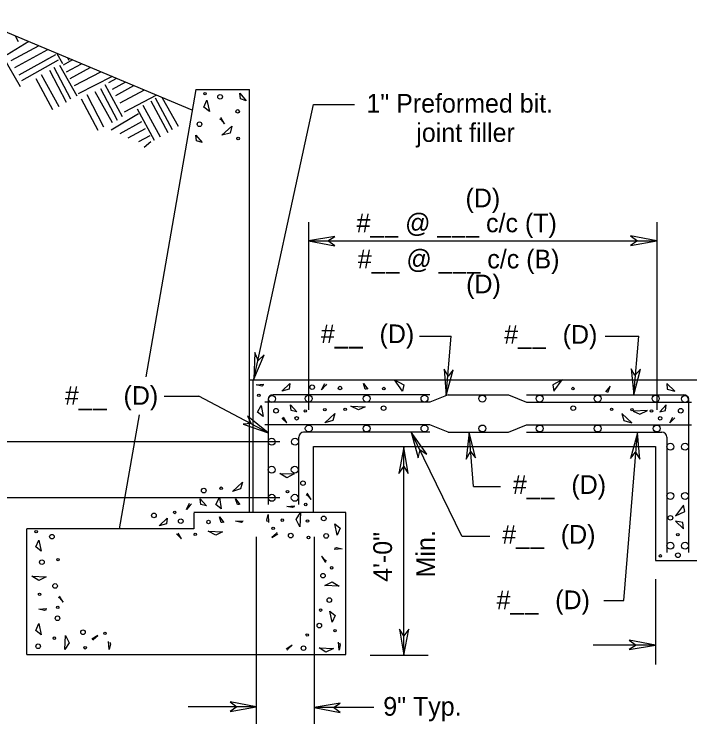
# Model space of a CAD drawing. Extents: x 499999.87 to 500002.82, y 499999.95 to 500001.79.
# Drawn here: x 500000.3706 to 500000.7264, y 500000.3501 to 500000.7238 of the extents above; entities that cross this region are included whole.
import ezdxf

# ---------------------------------------------------------------- set-up
doc = ezdxf.new("R2010")
doc.units = 0
for name, color, linetype in [('1', 7, 'Continuous'), ('2', 7, 'Continuous'), ('4', 7, 'Continuous'), ('5', 7, 'Continuous')]:
    doc.layers.add(name, color=color, linetype=linetype)

msp = doc.modelspace()

# ---------------------------------------------------------------- linework, layer by layer
at = {"layer": '1'}
for p, q in [((500000.46424, 500000.67323), (500000.3435, 500000.72375)), ((500000.46621, 500000.68406), (500000.43996, 500000.53281)), ((500000.46621, 500000.68406), (500000.49442, 500000.68406)), ((500000.49442, 500000.46129), (500000.49442, 500000.68406)), ((500000.49672, 500000.5315), (500000.52822, 500000.67618)), ((500000.52822, 500000.67618), (500000.54987, 500000.67618)), ((500000.52559, 500000.60433), (500000.70899, 500000.60433)), ((500000.68176, 500000.55413), (500000.69948, 500000.55413)), ((500000.49442, 500000.53117), (500000.7336, 500000.53117)), ((500000.49639, 500000.46129), (500000.49639, 500000.53117)), ((500000.58957, 500000.52329), (500000.50689, 500000.52329)), ((500000.59908, 500000.52329), (500000.63091, 500000.52329)), ((500000.64042, 500000.52329), (500000.7231, 500000.52329)), ((500000.58957, 500000.51936), (500000.50262, 500000.51936)), ((500000.50427, 500000.52067), (500000.50427, 500000.46555)), ((500000.64042, 500000.51936), (500000.72736, 500000.51936)), ((500000.72572, 500000.52067), (500000.72572, 500000.44029)), ((500000.43635, 500000.5128), (500000.42585, 500000.45276)), ((500000.58957, 500000.50755), (500000.50262, 500000.50755)), ((500000.64042, 500000.50755), (500000.72736, 500000.50755)), ((500000.58957, 500000.50361), (500000.52297, 500000.50361)), ((500000.59908, 500000.50361), (500000.63091, 500000.50361)), ((500000.64042, 500000.50361), (500000.71161, 500000.50361)), ((500000.52034, 500000.50098), (500000.52034, 500000.46555)), ((500000.71424, 500000.50098), (500000.71424, 500000.44029)), ((500000.71424, 500000.50098), (500000.71424, 500000.44029)), ((500000.3481, 500000.49869), (500000.5105, 500000.49869)), ((500000.52822, 500000.46129), (500000.52822, 500000.49606)), ((500000.52822, 500000.49606), (500000.70833, 500000.49606)), ((500000.70833, 500000.49606), (500000.70833, 500000.43602)), ((500000.57579, 500000.38615), (500000.57579, 500000.49573)), ((500000.3481, 500000.46916), (500000.5105, 500000.46916)), ((500000.54528, 500000.46129), (500000.46522, 500000.46129)), ((500000.46522, 500000.46096), (500000.46522, 500000.45276)), ((500000.54528, 500000.38648), (500000.54528, 500000.46129)), ((500000.3773, 500000.38648), (500000.3773, 500000.45276)), ((500000.46522, 500000.45276), (500000.3773, 500000.45276)), ((500000.49803, 500000.44849), (500000.49803, 500000.35007)), ((500000.52854, 500000.44849), (500000.52854, 500000.35007)), ((500000.70833, 500000.43602), (500000.7336, 500000.43602)), ((500000.70833, 500000.42618), (500000.70833, 500000.38123)), ((500000.3773, 500000.38648), (500000.54528, 500000.38648)), ((500000.55807, 500000.38615), (500000.58858, 500000.38615))]:
    msp.add_line(p, q, dxfattribs=at)
for points in [[(500000.52559, 500000.60433), (500000.53937, 500000.60171), (500000.53576, 500000.60433), (500000.53937, 500000.60663)], [(500000.70899, 500000.60433), (500000.69521, 500000.60696), (500000.69882, 500000.60433), (500000.69521, 500000.60203)], [(500000.49672, 500000.5315), (500000.5023, 500000.54429), (500000.49902, 500000.54134), (500000.49738, 500000.5456)], [(500000.69685, 500000.52329), (500000.70046, 500000.53675), (500000.69751, 500000.53346), (500000.69554, 500000.53707)], [(500000.5981, 500000.52297), (500000.60171, 500000.53642), (500000.59908, 500000.53314), (500000.59711, 500000.53675)], [(500000.50427, 500000.50328), (500000.49344, 500000.51214), (500000.49541, 500000.5082), (500000.49114, 500000.50787)], [(500000.57972, 500000.50361), (500000.58333, 500000.49016), (500000.58432, 500000.49442), (500000.58793, 500000.49213)], [(500000.61024, 500000.50361), (500000.6086, 500000.4895), (500000.61089, 500000.49344), (500000.61352, 500000.49016)], [(500000.61024, 500000.50361), (500000.6086, 500000.4895), (500000.61089, 500000.49344), (500000.61352, 500000.49016)], [(500000.69882, 500000.50328), (500000.69521, 500000.48983), (500000.69783, 500000.49311), (500000.70013, 500000.4895)], [(500000.57579, 500000.49573), (500000.57316, 500000.48196), (500000.57579, 500000.48556), (500000.57808, 500000.48196)], [(500000.57579, 500000.38615), (500000.57841, 500000.39993), (500000.57579, 500000.39633), (500000.57349, 500000.39993)], [(500000.70833, 500000.3914), (500000.69455, 500000.39403), (500000.69816, 500000.3914), (500000.69455, 500000.38911)], [(500000.49803, 500000.35892), (500000.48425, 500000.36155), (500000.48786, 500000.35892), (500000.48425, 500000.35663)], [(500000.52854, 500000.3586), (500000.54232, 500000.35597), (500000.53871, 500000.3586), (500000.54232, 500000.36089)]]:
    msp.add_lwpolyline(points, close=True, dxfattribs=at)
at = {"layer": '2'}
for p, q in [((500000.37828, 500000.70932), (500000.3668, 500000.70243)), ((500000.37106, 500000.71227), (500000.3727, 500000.70932)), ((500000.38353, 500000.70702), (500000.36877, 500000.69915)), ((500000.38812, 500000.70505), (500000.37073, 500000.69554)), ((500000.3645, 500000.70177), (500000.37369, 500000.6857)), ((500000.39239, 500000.70243), (500000.37303, 500000.6916)), ((500000.39239, 500000.70243), (500000.38648, 500000.69915)), ((500000.39239, 500000.70243), (500000.38648, 500000.69915)), ((500000.39239, 500000.70243), (500000.38648, 500000.69915)), ((500000.39239, 500000.70243), (500000.38648, 500000.69915)), ((500000.39239, 500000.70243), (500000.38648, 500000.69915)), ((500000.39239, 500000.70243), (500000.38648, 500000.69915)), ((500000.39239, 500000.70243), (500000.38648, 500000.69915)), ((500000.39304, 500000.70308), (500000.396, 500000.69783)), ((500000.3937, 500000.69948), (500000.37434, 500000.68865)), ((500000.40125, 500000.6998), (500000.39633, 500000.69685)), ((500000.39862, 500000.70079), (500000.39928, 500000.69948)), ((500000.38911, 500000.69423), (500000.39797, 500000.67749)), ((500000.3914, 500000.69587), (500000.40026, 500000.67913)), ((500000.39436, 500000.69685), (500000.40354, 500000.68077)), ((500000.40584, 500000.69751), (500000.39797, 500000.69324)), ((500000.41043, 500000.69554), (500000.39993, 500000.68963)), ((500000.38484, 500000.69193), (500000.39403, 500000.6752)), ((500000.41601, 500000.69324), (500000.40223, 500000.68602)), ((500000.42224, 500000.69094), (500000.4042, 500000.68176)), ((500000.38189, 500000.68996), (500000.39075, 500000.67356)), ((500000.41831, 500000.68668), (500000.42749, 500000.66995)), ((500000.42454, 500000.68996), (500000.42028, 500000.68766)), ((500000.42913, 500000.68799), (500000.42224, 500000.68406)), ((500000.41306, 500000.68307), (500000.42224, 500000.66667)), ((500000.41601, 500000.68471), (500000.42487, 500000.66798)), ((500000.4334, 500000.68602), (500000.42388, 500000.68077)), ((500000.43898, 500000.68373), (500000.42618, 500000.67684)), ((500000.40584, 500000.67913), (500000.4147, 500000.66273)), ((500000.40879, 500000.68143), (500000.41765, 500000.66437)), ((500000.44554, 500000.6811), (500000.42848, 500000.67224)), ((500000.44488, 500000.67979), (500000.45374, 500000.66306)), ((500000.44849, 500000.67979), (500000.45702, 500000.6647)), ((500000.48983, 500000.67913), (500000.4895, 500000.68209)), ((500000.4895, 500000.68209), (500000.49278, 500000.67815)), ((500000.49278, 500000.67815), (500000.48983, 500000.67913)), ((500000.43832, 500000.67585), (500000.44751, 500000.65912)), ((500000.44259, 500000.67815), (500000.45144, 500000.66142)), ((500000.47047, 500000.67487), (500000.47211, 500000.67848)), ((500000.47211, 500000.67848), (500000.47343, 500000.67257)), ((500000.43537, 500000.67388), (500000.44423, 500000.65748)), ((500000.47343, 500000.67257), (500000.47047, 500000.67487)), ((500000.43602, 500000.67126), (500000.42159, 500000.66273)), ((500000.47867, 500000.66864), (500000.47933, 500000.66831)), ((500000.4813, 500000.66601), (500000.47933, 500000.66929)), ((500000.47933, 500000.66831), (500000.4813, 500000.66601)), ((500000.43766, 500000.66699), (500000.42618, 500000.66076)), ((500000.47999, 500000.6601), (500000.48524, 500000.6647)), ((500000.48524, 500000.6647), (500000.48425, 500000.66109)), ((500000.43963, 500000.66339), (500000.43045, 500000.65846)), ((500000.48425, 500000.66109), (500000.47999, 500000.6601)), ((500000.44193, 500000.65978), (500000.43602, 500000.6565)), ((500000.44259, 500000.6565), (500000.43898, 500000.65354)), ((500000.46654, 500000.65715), (500000.46621, 500000.6601)), ((500000.46621, 500000.6601), (500000.46949, 500000.65617)), ((500000.46949, 500000.65617), (500000.46654, 500000.65715)), ((500000.58399, 500000.55413), (500000.60072, 500000.55413)), ((500000.5981, 500000.52297), (500000.60072, 500000.55413)), ((500000.69685, 500000.52329), (500000.69948, 500000.55413)), ((500000.57513, 500000.52526), (500000.57087, 500000.53117)), ((500000.57087, 500000.53117), (500000.57579, 500000.52854)), ((500000.65912, 500000.53117), (500000.6542, 500000.52854)), ((500000.65486, 500000.52526), (500000.65912, 500000.53117)), ((500000.49803, 500000.52854), (500000.50197, 500000.52887)), ((500000.50098, 500000.52789), (500000.49803, 500000.52854)), ((500000.50164, 500000.52822), (500000.50098, 500000.52789)), ((500000.51148, 500000.52526), (500000.51575, 500000.5292)), ((500000.51542, 500000.52625), (500000.51148, 500000.52526)), ((500000.51575, 500000.5292), (500000.51542, 500000.52625)), ((500000.53248, 500000.52592), (500000.53412, 500000.5292)), ((500000.53445, 500000.52822), (500000.53248, 500000.52592)), ((500000.5351, 500000.52887), (500000.53445, 500000.52822)), ((500000.55545, 500000.52625), (500000.55446, 500000.5292)), ((500000.55446, 500000.5292), (500000.55676, 500000.52625)), ((500000.5561, 500000.52625), (500000.55545, 500000.52625)), ((500000.57579, 500000.52854), (500000.57513, 500000.52526)), ((500000.6542, 500000.52854), (500000.65486, 500000.52526)), ((500000.68438, 500000.52789), (500000.68209, 500000.52493)), ((500000.6834, 500000.52493), (500000.68438, 500000.52789)), ((500000.7185, 500000.52526), (500000.71424, 500000.5292)), ((500000.71424, 500000.5292), (500000.71457, 500000.52625)), ((500000.71457, 500000.52625), (500000.7185, 500000.52526)), ((500000.44948, 500000.52264), (500000.46785, 500000.52264)), ((500000.50427, 500000.50328), (500000.46785, 500000.52264)), ((500000.59908, 500000.52329), (500000.58957, 500000.51936)), ((500000.63091, 500000.52329), (500000.64042, 500000.51936)), ((500000.68274, 500000.52493), (500000.6834, 500000.52493)), ((500000.49869, 500000.51411), (500000.50066, 500000.51772)), ((500000.50066, 500000.51772), (500000.50164, 500000.51181)), ((500000.5164, 500000.51509), (500000.51608, 500000.51804)), ((500000.51608, 500000.51804), (500000.51936, 500000.51444)), ((500000.51936, 500000.51444), (500000.5164, 500000.51509)), ((500000.55184, 500000.51542), (500000.5479, 500000.51739)), ((500000.5479, 500000.51739), (500000.55545, 500000.51706)), ((500000.55545, 500000.51706), (500000.55184, 500000.51542)), ((500000.70407, 500000.51509), (500000.69652, 500000.51476)), ((500000.69652, 500000.51476), (500000.70013, 500000.51312)), ((500000.70013, 500000.51312), (500000.70407, 500000.51509)), ((500000.71391, 500000.51804), (500000.71063, 500000.51444)), ((500000.71063, 500000.51444), (500000.71358, 500000.51509)), ((500000.71358, 500000.51509), (500000.71391, 500000.51804)), ((500000.50164, 500000.51181), (500000.49869, 500000.51411)), ((500000.51148, 500000.51115), (500000.51214, 500000.5105)), ((500000.51411, 500000.50853), (500000.51247, 500000.51148)), ((500000.53412, 500000.50853), (500000.53937, 500000.51345)), ((500000.53937, 500000.51345), (500000.53839, 500000.50984)), ((500000.69587, 500000.50853), (500000.69062, 500000.51345)), ((500000.69062, 500000.51345), (500000.6916, 500000.50984)), ((500000.71588, 500000.50853), (500000.71752, 500000.51148)), ((500000.7185, 500000.51115), (500000.71785, 500000.5105)), ((500000.51214, 500000.5105), (500000.51411, 500000.50853)), ((500000.53839, 500000.50984), (500000.53412, 500000.50853)), ((500000.59908, 500000.50361), (500000.58957, 500000.50755)), ((500000.63091, 500000.50361), (500000.64042, 500000.50755)), ((500000.6916, 500000.50984), (500000.69587, 500000.50853)), ((500000.71785, 500000.5105), (500000.71588, 500000.50853)), ((500000.6063, 500000.44882), (500000.57972, 500000.50361)), ((500000.61253, 500000.47507), (500000.61024, 500000.50361)), ((500000.6916, 500000.41503), (500000.69882, 500000.50328)), ((500000.51411, 500000.47966), (500000.5105, 500000.48196)), ((500000.5105, 500000.48196), (500000.51804, 500000.48163)), ((500000.51804, 500000.48163), (500000.51411, 500000.47966)), ((500000.48556, 500000.47244), (500000.49081, 500000.47736)), ((500000.49081, 500000.47736), (500000.48983, 500000.47375)), ((500000.48983, 500000.47375), (500000.48556, 500000.47244)), ((500000.61253, 500000.47507), (500000.62664, 500000.47507)), ((500000.52428, 500000.4708), (500000.52493, 500000.47047)), ((500000.5269, 500000.46818), (500000.52493, 500000.47146)), ((500000.52493, 500000.47047), (500000.5269, 500000.46818)), ((500000.46129, 500000.46293), (500000.46293, 500000.46621)), ((500000.46391, 500000.46588), (500000.46325, 500000.46522)), ((500000.46883, 500000.46555), (500000.4685, 500000.4685)), ((500000.4685, 500000.4685), (500000.47178, 500000.4649)), ((500000.47671, 500000.46555), (500000.47867, 500000.46916)), ((500000.47867, 500000.46916), (500000.47966, 500000.46325)), ((500000.48819, 500000.46555), (500000.4872, 500000.4685)), ((500000.4872, 500000.4685), (500000.4895, 500000.46555)), ((500000.46325, 500000.46522), (500000.46129, 500000.46293)), ((500000.47178, 500000.4649), (500000.46883, 500000.46555)), ((500000.47966, 500000.46325), (500000.47671, 500000.46555)), ((500000.48885, 500000.46555), (500000.48819, 500000.46555)), ((500000.51411, 500000.46457), (500000.51837, 500000.4649)), ((500000.51706, 500000.46391), (500000.51411, 500000.46457)), ((500000.51804, 500000.46424), (500000.51706, 500000.46391)), ((500000.7231, 500000.46522), (500000.71883, 500000.45965)), ((500000.72375, 500000.46194), (500000.7231, 500000.46522)), ((500000.47966, 500000.45604), (500000.47867, 500000.45899)), ((500000.47867, 500000.45899), (500000.48097, 500000.45604)), ((500000.50361, 500000.45735), (500000.50427, 500000.4603)), ((500000.50427, 500000.4603), (500000.50459, 500000.45604)), ((500000.51903, 500000.45768), (500000.52133, 500000.46129)), ((500000.52133, 500000.46129), (500000.521, 500000.45374)), ((500000.71883, 500000.45965), (500000.72375, 500000.46194)), ((500000.44685, 500000.4544), (500000.45112, 500000.45833)), ((500000.45079, 500000.45538), (500000.44685, 500000.4544)), ((500000.45112, 500000.45833), (500000.45079, 500000.45538)), ((500000.48031, 500000.45604), (500000.47966, 500000.45604)), ((500000.4872, 500000.45669), (500000.49114, 500000.45702)), ((500000.49016, 500000.45604), (500000.4872, 500000.45669)), ((500000.49081, 500000.45636), (500000.49016, 500000.45604)), ((500000.50394, 500000.45636), (500000.50361, 500000.45735)), ((500000.521, 500000.45374), (500000.51903, 500000.45768)), ((500000.54068, 500000.44948), (500000.53937, 500000.45538)), ((500000.53937, 500000.45538), (500000.54232, 500000.45308)), ((500000.72277, 500000.45604), (500000.71883, 500000.45669)), ((500000.71883, 500000.45669), (500000.7231, 500000.45276)), ((500000.7231, 500000.45276), (500000.72277, 500000.45604)), ((500000.47671, 500000.44948), (500000.47277, 500000.45144)), ((500000.47277, 500000.45144), (500000.48031, 500000.45112)), ((500000.48031, 500000.45112), (500000.47671, 500000.44948)), ((500000.54232, 500000.45308), (500000.54068, 500000.44948)), ((500000.45604, 500000.45013), (500000.45669, 500000.44948)), ((500000.45669, 500000.44948), (500000.45866, 500000.44751)), ((500000.45866, 500000.44751), (500000.45702, 500000.45046)), ((500000.50853, 500000.45013), (500000.50623, 500000.44816)), ((500000.50623, 500000.44816), (500000.50951, 500000.45013)), ((500000.50886, 500000.45079), (500000.50853, 500000.45013)), ((500000.6063, 500000.44882), (500000.62106, 500000.44882)), ((500000.38189, 500000.44324), (500000.38353, 500000.44685)), ((500000.38353, 500000.44685), (500000.38484, 500000.44094)), ((500000.38484, 500000.44094), (500000.38189, 500000.44324)), ((500000.54331, 500000.44226), (500000.53904, 500000.44193)), ((500000.53937, 500000.44259), (500000.54035, 500000.44291)), ((500000.54035, 500000.44291), (500000.54331, 500000.44226)), ((500000.53445, 500000.43602), (500000.53248, 500000.43832)), ((500000.53248, 500000.43832), (500000.53445, 500000.43504)), ((500000.5351, 500000.4357), (500000.53445, 500000.43602)), ((500000.38353, 500000.42552), (500000.37992, 500000.42782)), ((500000.37992, 500000.42782), (500000.38747, 500000.42749)), ((500000.38747, 500000.42749), (500000.38353, 500000.42552)), ((500000.53412, 500000.4229), (500000.53806, 500000.42487)), ((500000.53806, 500000.42487), (500000.54167, 500000.42257)), ((500000.54167, 500000.42257), (500000.53412, 500000.4229)), ((500000.39633, 500000.41404), (500000.39436, 500000.41732)), ((500000.3937, 500000.41667), (500000.39436, 500000.41634)), ((500000.39436, 500000.41634), (500000.39633, 500000.41404)), ((500000.6811, 500000.41503), (500000.6916, 500000.41503)), ((500000.38353, 500000.41043), (500000.3878, 500000.41076)), ((500000.38648, 500000.40978), (500000.38353, 500000.41043)), ((500000.38747, 500000.4101), (500000.38648, 500000.40978)), ((500000.53806, 500000.40354), (500000.53675, 500000.40945)), ((500000.53675, 500000.40945), (500000.5397, 500000.40715)), ((500000.5397, 500000.40715), (500000.53806, 500000.40354)), ((500000.38189, 500000.39928), (500000.38353, 500000.40289)), ((500000.38353, 500000.40289), (500000.38484, 500000.39698)), ((500000.38484, 500000.39698), (500000.38189, 500000.39928)), ((500000.39731, 500000.38911), (500000.39764, 500000.39665)), ((500000.39764, 500000.39665), (500000.39961, 500000.39272)), ((500000.4147, 500000.39665), (500000.41142, 500000.39469)), ((500000.4124, 500000.39469), (500000.4147, 500000.39665)), ((500000.39961, 500000.39272), (500000.39731, 500000.38911)), ((500000.41207, 500000.39403), (500000.4124, 500000.39469)), ((500000.4206, 500000.38911), (500000.42028, 500000.39337)), ((500000.42126, 500000.39206), (500000.4206, 500000.38911)), ((500000.42093, 500000.39304), (500000.42126, 500000.39206)), ((500000.51706, 500000.3914), (500000.51378, 500000.38944)), ((500000.51476, 500000.38944), (500000.51706, 500000.3914)), ((500000.54167, 500000.38878), (500000.54134, 500000.39304)), ((500000.54232, 500000.39173), (500000.54167, 500000.38878)), ((500000.54199, 500000.39272), (500000.54232, 500000.39173)), ((500000.51444, 500000.38878), (500000.51476, 500000.38944)), ((500000.53478, 500000.3878), (500000.53117, 500000.39009)), ((500000.53117, 500000.39009), (500000.53871, 500000.38976)), ((500000.53871, 500000.38976), (500000.53478, 500000.3878))]:
    msp.add_line(p, q, dxfattribs=at)
for centre, radius in [((500000.47108, 500000.68192), 0.00066), ((500000.47902, 500000.68025), 0.00122), ((500000.48828, 500000.67257), 0.000934), ((500000.46817, 500000.66581), 0.00122), ((500000.4885, 500000.6583), 0.00066), ((500000.52752, 500000.52733), 0.00122), ((500000.54213, 500000.52687), 0.000934), ((500000.56527, 500000.52661), 0.00066), ((500000.66485, 500000.52661), 0.00066), ((500000.49943, 500000.52306), 0.00066), ((500000.5063, 500000.52116), 0.00183), ((500000.52566, 500000.52133), 0.00183), ((500000.55617, 500000.52133), 0.00183), ((500000.58668, 500000.52133), 0.00183), ((500000.61719, 500000.52133), 0.00183), ((500000.64738, 500000.52133), 0.00183), ((500000.67789, 500000.52133), 0.00183), ((500000.7084, 500000.52133), 0.00183), ((500000.72382, 500000.52116), 0.00183), ((500000.50848, 500000.51493), 0.00122), ((500000.5239, 500000.5148), 0.00066), ((500000.53417, 500000.51548), 0.00066), ((500000.5449, 500000.51568), 0.00066), ((500000.56512, 500000.51628), 0.00122), ((500000.665, 500000.51628), 0.00122), ((500000.68522, 500000.51568), 0.00066), ((500000.69595, 500000.51548), 0.00066), ((500000.70622, 500000.5148), 0.00066), ((500000.72164, 500000.51493), 0.00122), ((500000.51931, 500000.51095), 0.000934), ((500000.7108, 500000.51095), 0.000934), ((500000.52574, 500000.50558), 0.00183), ((500000.55617, 500000.50558), 0.00183), ((500000.58668, 500000.50558), 0.00183), ((500000.61719, 500000.50558), 0.00183), ((500000.64738, 500000.50558), 0.00183), ((500000.67789, 500000.50558), 0.00183), ((500000.70897, 500000.50558), 0.00183), ((500000.50622, 500000.49861), 0.00183), ((500000.51852, 500000.49861), 0.00183), ((500000.71619, 500000.49598), 0.00183), ((500000.7239, 500000.49598), 0.00183), ((500000.50622, 500000.48384), 0.00183), ((500000.51836, 500000.48384), 0.00183), ((500000.52269, 500000.47678), 0.00122), ((500000.47043, 500000.47287), 0.00122), ((500000.47961, 500000.47411), 0.00066), ((500000.50622, 500000.46908), 0.00183), ((500000.51452, 500000.47234), 0.00066), ((500000.51836, 500000.46908), 0.00183), ((500000.71619, 500000.47006), 0.00183), ((500000.7239, 500000.47006), 0.00183), ((500000.5241, 500000.46555), 0.00066), ((500000.44418, 500000.45981), 0.00122), ((500000.45513, 500000.46138), 0.00066), ((500000.5336, 500000.4582), 0.00122), ((500000.7162, 500000.45853), 0.00122), ((500000.45829, 500000.45679), 0.00122), ((500000.47291, 500000.45633), 0.000934), ((500000.51178, 500000.45733), 0.00066), ((500000.52508, 500000.45686), 0.00066), ((500000.38217, 500000.45128), 0.00066), ((500000.50695, 500000.453), 0.00066), ((500000.39044, 500000.44862), 0.00122), ((500000.46593, 500000.44987), 0.00066), ((500000.51622, 500000.44916), 0.00122), ((500000.52557, 500000.44816), 0.00066), ((500000.53489, 500000.44902), 0.00122), ((500000.72013, 500000.44964), 0.00066), ((500000.71619, 500000.44382), 0.00183), ((500000.7239, 500000.44382), 0.00183), ((500000.72016, 500000.43885), 0.00122), ((500000.38516, 500000.43517), 0.00122), ((500000.39368, 500000.43652), 0.00066), ((500000.71091, 500000.43848), 0.00066), ((500000.53778, 500000.43219), 0.00066), ((500000.53321, 500000.42807), 0.00122), ((500000.39212, 500000.42265), 0.00122), ((500000.38394, 500000.41821), 0.00066), ((500000.53656, 500000.41522), 0.00122), ((500000.39352, 500000.41142), 0.00066), ((500000.53197, 500000.40994), 0.00066), ((500000.39339, 500000.40564), 0.00122), ((500000.53128, 500000.40177), 0.00122), ((500000.40681, 500000.39828), 0.00122), ((500000.53955, 500000.39911), 0.00066), ((500000.39172, 500000.39518), 0.00066), ((500000.41837, 500000.39772), 0.00066), ((500000.52492, 500000.39682), 0.00066), ((500000.38319, 500000.39088), 0.00122), ((500000.40797, 500000.39011), 0.00066), ((500000.52296, 500000.3899), 0.00122)]:
    msp.add_circle(centre, radius, dxfattribs=at)
for centre, start, end in [((500000.50696, 500000.52067), 90, 180), ((500000.72316, 500000.52067), 0, 90), ((500000.52303, 500000.50098), 90, 180), ((500000.71168, 500000.50098), 0, 90)]:
    msp.add_arc(centre, 0.00262, start, end, dxfattribs=at)
at = {"layer": '4'}
for p, q in [((500000.52559, 500000.61417), (500000.52559, 500000.51542)), ((500000.70899, 500000.61417), (500000.70899, 500000.51542))]:
    msp.add_line(p, q, dxfattribs=at)
at = {"layer": '5'}
for p, q in [((500000.70833, 500000.3914), (500000.67552, 500000.3914)), ((500000.49803, 500000.35892), (500000.46227, 500000.35892)), ((500000.56004, 500000.3586), (500000.52854, 500000.3586))]:
    msp.add_line(p, q, dxfattribs=at)

# ---------------------------------------------------------------- texts
at = {"layer": '1'}
for s, height, p in [('1" Preformed bit.', 0.0098425, (500000.5561, 500000.67192)), ('joint filler', 0.0098425, (500000.58235, 500000.6565)), ('9" Typ.', 0.009843, (500000.56496, 500000.35433))]:
    msp.add_text(s, height=height, dxfattribs=at).set_placement(p)
for s, p in [('4\'-0"', (500000.56955, 500000.42487)), ('Min.', (500000.59219, 500000.42717))]:
    msp.add_text(s, height=0.009843, rotation=90, dxfattribs=at).set_placement(p)
at = {"layer": '2'}
for s, height, p in [('(D)', 0.009843, (500000.60827, 500000.62205)), ('#__ @ ___ c/c (T)', 0.0098425, (500000.55085, 500000.60892)), ('#__ @ ___ c/c (B)', 0.0098425, (500000.55151, 500000.5899)), ('(D)', 0.009843, (500000.6086, 500000.57677)), ('#__', 0.009843, (500000.53215, 500000.55052)), ('(D)', 0.009843, (500000.56299, 500000.55052)), ('#__', 0.009843, (500000.62861, 500000.5502)), ('(D)', 0.009843, (500000.65945, 500000.5502)), ('#__', 0.009843, (500000.39731, 500000.51804)), ('(D)', 0.009843, (500000.42815, 500000.51804)), ('#__', 0.009843, (500000.6332, 500000.47113)), ('(D)', 0.009843, (500000.66404, 500000.47113)), ('#__', 0.009843, (500000.62762, 500000.44488)), ('(D)', 0.009843, (500000.65846, 500000.44488)), ('#__', 0.009843, (500000.62467, 500000.41043)), ('(D)', 0.009843, (500000.65551, 500000.41043))]:
    msp.add_text(s, height=height, dxfattribs=at).set_placement(p)

doc.saveas('drawing.dxf')
